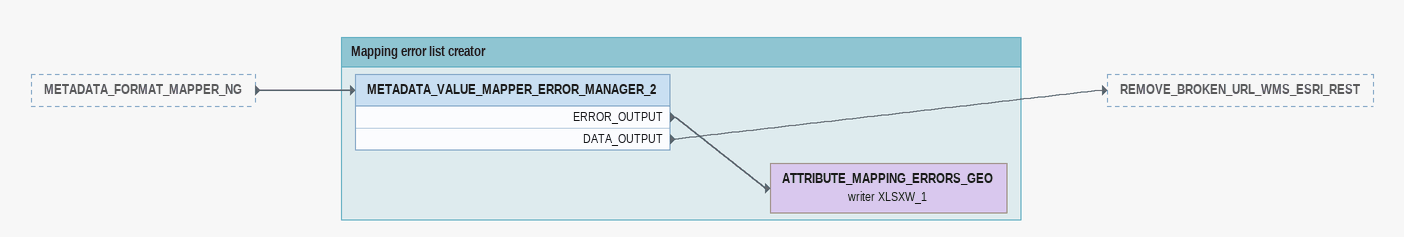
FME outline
METADATA_FORMAT_MAPPER_NG [outside]
    -> METADATA_VALUE_MAPPER_ERROR_MANAGER_2

Bookmark: Mapping error list creator
METADATA_VALUE_MAPPER_ERROR_MANAGER_2
    ERROR_OUTPUT -> ATTRIBUTE_MAPPING_ERRORS_GEO (writer XLSXW_1)
    DATA_OUTPUT -> REMOVE_BROKEN_URL_WMS_ESRI_REST
ATTRIBUTE_MAPPING_ERRORS_GEO (writer XLSXW_1)
